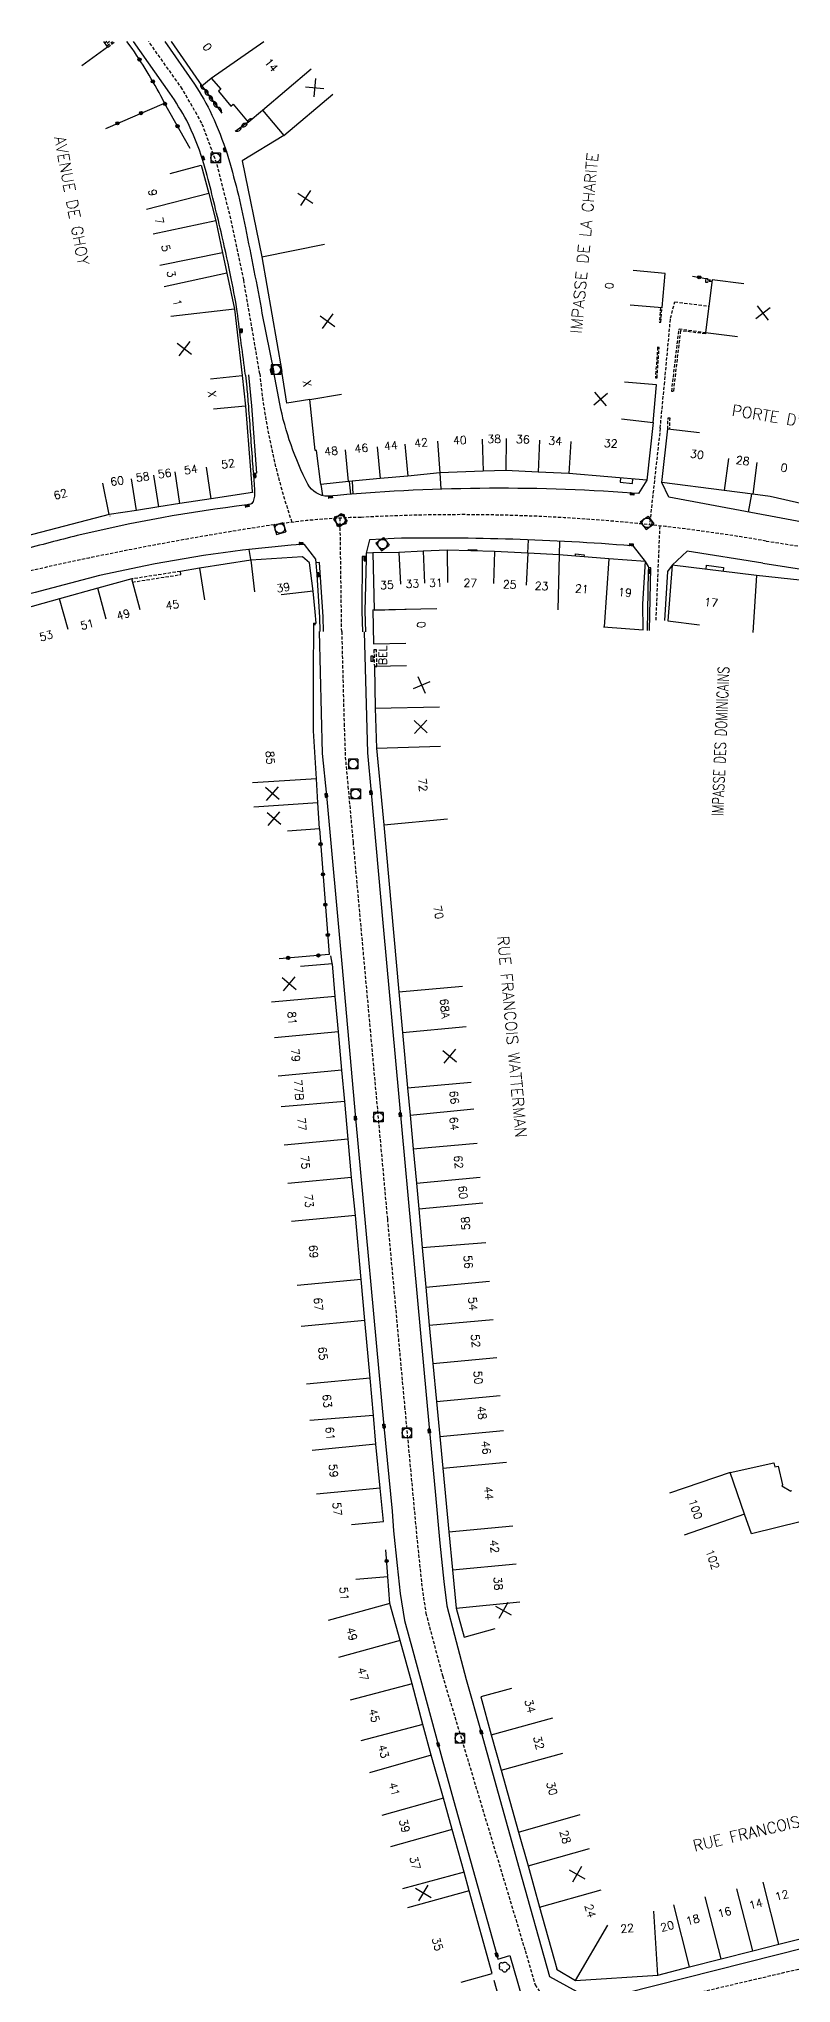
# Model space of a CAD drawing. Header units: millimetres. Extents: x 111000 to 112001, y 155000 to 156000.
# Drawn here: x 111657.4 to 111774.9, y 155696.7 to 156000.4 of the extents above; entities that cross this region are included whole.
import ezdxf
from ezdxf.enums import TextEntityAlignment as Align

# ---------------------------------------------------------------- set-up
doc = ezdxf.new("R2010")
doc.units = ezdxf.units.MM
doc.linetypes.add('DASHED', pattern=[0.75, 0.5, -0.25])
doc.layers.get('0').update_dxf_attribs({"linetype": 'CONTINUOUS'})
for name, color, linetype in [('W0001', 6, 'DASHED'), ('W0008', 7, 'CONTINUOUS'), ('W0100', 7, 'CONTINUOUS'), ('W0105', 7, 'CONTINUOUS'), ('W0112', 1, 'DASHED'), ('W0300', 7, 'CONTINUOUS'), ('W0310', 3, 'CONTINUOUS'), ('W0322', 7, 'CONTINUOUS'), ('W0334', 7, 'CONTINUOUS'), ('W0400', 7, 'CONTINUOUS'), ('W0420', 7, 'CONTINUOUS'), ('W0984', 7, 'CONTINUOUS'), ('W0989', 7, 'CONTINUOUS'), ('W0991', 7, 'CONTINUOUS'), ('W1102', 7, 'CONTINUOUS')]:
    doc.layers.add(name, color=color, linetype=linetype)
doc.styles.get("Standard").update_dxf_attribs({"font": 'romans.shx', "width": 0.85})

# ---------------------------------------------------------------- blocks, each defined once
blk = doc.blocks.new('t991o')
at = {"color": 0, "linetype": 'Continuous'}
for p, q in [((-1, 1), (1, -1)), ((-1, -1), (1, 1))]:
    blk.add_line(p, q, dxfattribs=at)
blk = doc.blocks.new('t322o')
at = {"color": 0, "linetype": 'Continuous'}
for radius in [0.25, 0.15]:
    blk.add_circle((0, 0), radius, dxfattribs=at)
blk = doc.blocks.new('T400')
for p, q in [((-0.15, 0.3), (0.15, 0.3)), ((-0.15, -0.25), (-0.15, 0.3)), ((-0.15, 0.15), (0.15, 0.15)), ((-0.15, 0), (0.15, 0)), ((0.15, 0.3), (0.15, -0.25)), ((-0.15, -0.15), (0.15, -0.15)), ((-0.15, -0.25), (-0.15, -0.3)), ((-0.15, -0.3), (0.15, -0.3)), ((0.15, -0.3), (0.15, -0.25))]:
    blk.add_line(p, q)
blk = doc.blocks.new('T420')
for p, q in [((0.75, 0.75), (-0.75, 0.75)), ((-0.75, 0.75), (-0.75, -0.75)), ((0.75, 0.75), (0.75, -0.75)), ((0.75, -0.75), (-0.75, -0.75))]:
    blk.add_line(p, q)
blk.add_ellipse((0, 0), major_axis=(-0.53, 0.53), ratio=1, start_param=3.926991, end_param=10.210176)
blk = doc.blocks.new('t310o')
at = {"color": 0, "linetype": 'Continuous'}
for centre, start, end in [((-0.5, 0.38), 216.8699, 323.1304), ((0.5, -0.37), 36.8699, 143.1303)]:
    blk.add_arc(centre, 0.625, start, end, dxfattribs=at)
blk = doc.blocks.new('T300')
for p, q in [((-0.8, 0.51), (-0.86, 0.34)), ((-0.86, 0.34), (-0.86, 0.17)), ((-0.86, 0.17), (-0.74, 0.06)), ((-0.69, 0.63), (-0.8, 0.51)), ((-0.8, -0.06), (-0.74, 0.06)), ((-0.74, 0.06), (-0.69, 0.11)), ((-0.57, 0.69), (-0.69, 0.63)), ((-0.46, 0.69), (-0.57, 0.69)), ((-0.29, 0.63), (-0.46, 0.69)), ((-0.29, 0.63), (-0.17, 0.74)), ((-0.23, 0.57), (-0.29, 0.63)), ((-0.17, 0.74), (-0.06, 0.8)), ((-0.06, 0.8), (0.06, 0.8)), ((0.06, 0.8), (0.23, 0.74)), ((0.23, 0.74), (0.34, 0.63)), ((0.34, 0.63), (0.4, 0.51)), ((0.46, 0.46), (0.34, 0.46)), ((0.4, 0.51), (0.4, 0.46)), ((0.57, 0.4), (0.46, 0.46)), ((0.57, 0.4), (0.69, 0.29)), ((0.69, 0.29), (0.74, 0.17)), ((0.74, 0.06), (0.69, -0.17)), ((0.74, 0.17), (0.74, 0.06)), ((-0.8, -0.17), (-0.8, -0.06)), ((-0.8, -0.23), (-0.8, -0.17)), ((-0.74, -0.34), (-0.8, -0.23)), ((-0.69, -0.4), (-0.74, -0.34)), ((-0.51, -0.46), (-0.69, -0.4)), ((-0.4, -0.46), (-0.51, -0.46)), ((-0.4, -0.46), (-0.34, -0.46)), ((-0.34, -0.46), (-0.34, -0.4)), ((-0.34, -0.51), (-0.34, -0.46)), ((-0.29, -0.63), (-0.34, -0.51)), ((-0.17, -0.74), (-0.29, -0.63)), ((-0.06, -0.8), (-0.17, -0.74)), ((0.06, -0.8), (-0.06, -0.8)), ((0.17, -0.74), (0.06, -0.8)), ((0.23, -0.69), (0.17, -0.74)), ((0.29, -0.46), (0.23, -0.46)), ((0.29, -0.63), (0.23, -0.69)), ((0.46, -0.4), (0.29, -0.46)), ((0.34, -0.51), (0.29, -0.63)), ((0.34, -0.51), (0.34, -0.46)), ((0.57, -0.34), (0.46, -0.4)), ((0.63, -0.29), (0.57, -0.34)), ((0.69, -0.17), (0.63, -0.29))]:
    blk.add_line(p, q)

msp = doc.modelspace()

# ---------------------------------------------------------------- linework, layer by layer
at = {"layer": 'W0001'}
for points in [[(111691.89, 155948.12), (111690.75, 155954.89), (111689.38, 155962.78), (111687.38, 155972.32), (111685.18, 155981), (111682.84, 155987.27), (111679.8, 155992.61), (111674.56, 156000)], [(111754.43, 155939.62), (111755.08, 155946.43), (111756.04, 155956.79), (111756.7, 155959.35), (111762.03, 155958.68)], [(111754.43, 155939.62), (111752.76, 155924.54)], [(111704.69, 155907.84), (111704.44, 155925.58)], [(111753.79, 155909.62), (111754.4, 155924.36)], [(111770.97, 155921.99), (111794.14, 155918.4), (111823.64, 155912.58), (111863.32, 155897.65), (111856.26, 155841.54), (111850.29, 155805.76), (111850.3, 155791.82), (111845.07, 155756.35), (111833.19, 155726.08)], [(111704.69, 155907.84), (111705.06, 155893.49), (111705.24, 155888.25), (111705.67, 155883.65), (111706.46, 155874.99), (111709.12, 155845.71), (111711.82, 155816.07), (111714.51, 155786.8), (111716.46, 155765.9), (111717.15, 155759.22), (111717.82, 155754.54), (111720.42, 155744.76), (111733.34, 155701.8), (111734.89, 155696.46), (111736.95, 155693.26), (111740.19, 155691.47), (111744.23, 155691.37), (111748.56, 155692.48), (111801.69, 155704.94)]]:
    msp.add_lwpolyline(points, dxfattribs=at)
for points in [[(111691.89, 155948.12, 0.057499), (111696.91, 155924.92, 0.057499)], [(111770.97, 155921.99, 0.056734), (111707.71, 155925.69, 0.032498), (111694.13, 155924.53, 0.036928), (111617.83, 155907.15), (111599.46, 155902.23)]]:
    msp.add_lwpolyline(points, format="xyb", dxfattribs=at)
at = {"layer": 'W0008'}
for points in [[(111689.67, 155947.89, -0.000784), (111689.85, 155946.04, -0.005645), (111690.11, 155943.06, -0.00035), (111690.77, 155934.02, 0.00217), (111690.89, 155932.56, 0.000045), (111690.9, 155932.45, -0.000022), (111690.92, 155932.21, -0.002719), (111690.98, 155931.39, -0.00141), (111691.09, 155929.81, -0.105649), (111690.85, 155928.18, -0.255011), (111690.3, 155927.71, -0.00422), (111690.11, 155927.67, -0.004131), (111689.91, 155927.63, 0.027684), (111663.38, 155922.85, 0.000521), (111659.16, 155921.76, -0.000492), (111654.7, 155920.6, -0.000014), (111644.5, 155917.97, 0.000006), (111619.12, 155911.43, 0.000111)], [(111752.34, 155931.49), (111751.03, 155929.43), (111750.03, 155929.49, 0.041287), (111702.53, 155928.98, -0.262259), (111699.39, 155930.85, -0.067443), (111695.01, 155943.43), (111694.1, 155948.35)], [(111701.35, 155907.85), (111701.29, 155910.12), (111700.85, 155916.7), (111700.71, 155918.56), (111700.67, 155919.17), (111698.9, 155921.47), (111698.35, 155921.44, 0.030648), (111674.06, 155918.12), (111666.87, 155916.6), (111656.83, 155913.95, 0.010663), (111616.54, 155902.87), (111609.75, 155900.95, 0.068418), (111605.1, 155898.93, 0.090618), (111604.3, 155898.22, 0.060028), (111601.89, 155894.24, -0.086444), (111597.84, 155888.23, 0.168894), (111591.74, 155873.38, -0.048395), (111590.73, 155859.95), (111590.64, 155859.2), (111590.36, 155859.24), (111587.48, 155839.45)], [(111752.44, 155908.03), (111752.62, 155917.22), (111752.63, 155917.8), (111752.62, 155918), (111752.12, 155918.79), (111750.25, 155921.21), (111749.89, 155921.24, 0.024056), (111712.89, 155922.4), (111709.04, 155922.16), (111708.51, 155920.1), (111708.51, 155919.55), (111708.5, 155919.19), (111708.31, 155911.02), (111708.39, 155907.83)]]:
    msp.add_lwpolyline(points, format="xyb", dxfattribs=at)
at = {"layer": 'W0008', "flags": 128}
for points in [[(111689.67, 155947.89), (111689.67, 155947.89, -0.002294), (111688.38, 155957.83, 0.0132), (111687.28, 155963.76, 0.0063), (111685.85, 155970.3, 0.0053), (111683.54, 155979.65), (111683.01, 155981.43, 0.0354), (111680.48, 155987.67, 0.0263), (111677.86, 155991.94), (111677.86, 155991.94), (111672.15, 156000)], [(111677.07, 156000), (111681.68, 155993.36, -0.0424), (111684.43, 155988.5, -0.0311), (111686.78, 155982.47, -0.0274), (111689.65, 155970.91, -0.006), (111692.24, 155957.58), (111694.1, 155948.35)]]:
    msp.add_lwpolyline(points, format="xyb", dxfattribs=at)
at = {"layer": 'W0008'}
for points in [[(111780.57, 155924.21), (111755.75, 155928.85), (111754.68, 155931.13)], [(111770.44, 155918.54), (111758.65, 155920.39), (111756.32, 155918.22), (111755.58, 155917.25), (111755.1, 155909.59)], [(111770.44, 155918.54), (111794, 155914.87)], [(111701.17, 155907.86), (111701.66, 155888.8), (111702.29, 155882.25), (111704.7, 155855.97), (111706.84, 155831.84), (111706.84, 155831.84), (111711.28, 155783.73), (111712.57, 155770.43), (111712.78, 155767.36), (111713.35, 155761.98), (111713.8, 155757.61), (111714.51, 155753.36), (111715.81, 155748.63), (111719.76, 155734), (111722.17, 155725.31), (111728.89, 155701.14), (111729.07, 155700.46), (111730.96, 155701.05), (111734.11, 155690.05)], [(111708.22, 155907.83), (111708.7, 155888.9), (111709.28, 155882.68), (111711.16, 155861.78), (111718.38, 155782.96), (111719.26, 155773.51), (111720.01, 155765.47), (111720.65, 155759.45), (111721.13, 155755.64), (111722.28, 155751.06), (111724.15, 155744.13), (111726.49, 155735.93), (111732.38, 155714.63), (111737.13, 155697.77), (111740.81, 155695.73), (111744.14, 155693.94), (111800.75, 155708.3)]]:
    msp.add_lwpolyline(points, dxfattribs=at)
at = {"layer": 'W0100'}
for p, q in [((111709.53, 155903.17), (111709.24, 155903.15)), ((111709.53, 155903.99), (111709.53, 155903.17))]:
    msp.add_line(p, q, dxfattribs=at)
at = {"layer": 'W0100', "flags": 128}
for points in [[(111664.09, 155996.25), (111668.13, 155999.2), (111667.55, 156000)], [(111678.07, 156000), (111678.07, 156000), (111682.83, 155993.1), (111682.83, 155993.1), (111684.29, 155994.31), (111685.81, 155992.57), (111685.43, 155992.25), (111687.38, 155989.91), (111687.76, 155990.23), (111690.1, 155987.42), (111692.32, 155989.27), (111695.67, 155985.33), (111689.16, 155981.38), (111692.21, 155966.36), (111695.33, 155948.47)], [(111677.92, 155979.4), (111682.75, 155980.68), (111683.92, 155976.27), (111685.01, 155972.01), (111686.07, 155967.03), (111686.74, 155963.82), (111687.94, 155958.22), (111687.94, 155958.22), (111689.17, 155947.83)], [(111749.73, 155958.89), (111754.71, 155958.45), (111755.19, 155963.78), (111755.19, 155963.78), (111750.2, 155964.23)], [(111767.51, 155962.15), (111762.54, 155962.77), (111761.52, 155954.58), (111761.52, 155954.58), (111766.48, 155953.96)], [(111753.34, 155940.52), (111753.85, 155946.39), (111753.85, 155946.39), (111748.86, 155946.82)], [(111783.47, 155915.07), (111769.47, 155916.62)], [(111776.5, 155768.83), (111768.66, 155766.91), (111767.6, 155769.97), (111765.35, 155776.51), (111772.18, 155778.02), (111772.32, 155777.35), (111772.83, 155777.47), (111773.5, 155774.54), (111773.43, 155774.41), (111774.85, 155773.55), (111774.93, 155773.66)]]:
    msp.add_lwpolyline(points, dxfattribs=at)
at = {"layer": 'W0100'}
for points in [[(111684.2, 155947.32), (111689.17, 155947.83), (111689.67, 155943.03), (111690.69, 155929.75), (111690.73, 155929.74), (111690.76, 155929.56), (111684.32, 155928.59), (111679.43, 155927.84), (111676.14, 155927.35), (111672.64, 155926.78), (111668.39, 155926.12), (111655.4, 155922.74)], [(111748.37, 155941.07), (111753.34, 155940.52), (111752.34, 155931.49), (111740.16, 155932.54), (111735.37, 155932.75), (111730.32, 155932.99), (111726.79, 155932.9), (111719.99, 155932.62), (111715, 155932.12), (111710.67, 155931.74), (111705.76, 155931.28), (111701.45, 155930.82), (111700.73, 155936.13), (111700.54, 155936.13), (111699.71, 155944.12), (111696.13, 155943.54), (111695.33, 155948.47)], [(111781.33, 155926.55), (111776.84, 155927.77), (111771.58, 155928.94), (111768.88, 155929.29), (111764.44, 155929.9), (111754.68, 155931.13), (111755.6, 155939.49), (111760.57, 155938.94)], [(111745.58, 155908.59), (111751.79, 155908.1), (111751.73, 155912.19), (111752.12, 155918.79), (111746.42, 155919.19), (111738.66, 155919.83), (111733.76, 155920.08), (111728.56, 155920.34), (111721.16, 155920.54), (111717.39, 155920.39), (111713.63, 155920.22), (111709.53, 155920.12), (111709.75, 155911.22)], [(111700.52, 155908.85), (111700.52, 155909.16), (111700.69, 155909.16), (111700.56, 155910.93), (111700.23, 155914.14), (111699.64, 155918.59), (111698.55, 155919.51), (111690.52, 155919.01), (111682.48, 155917.77), (111683.24, 155912.82)], [(111769.47, 155916.62), (111756.32, 155918.22), (111755.63, 155909.54), (111760.58, 155908.9)], [(111673.24, 155911.24), (111671.92, 155916.06), (111666.61, 155914.61), (111660.63, 155912.97), (111653.77, 155911.05), (111642.9, 155908.05), (111637.91, 155906.63), (111633.97, 155905.6), (111628.97, 155904.25), (111624.13, 155902.88), (111619.23, 155901.53), (111613.31, 155899.84), (111607.28, 155898.22), (111608.49, 155873.71), (111613.48, 155873.96)], [(111709.54, 155911.22), (111709.68, 155905.92), (111714.68, 155906.05)], [(111696.25, 155876.74), (111701.24, 155877.07), (111700.97, 155881.1), (111700.74, 155884.83), (111700.28, 155892.33), (111700.26, 155900.94), (111700.33, 155909.14), (111700.5, 155909.2)], [(111709.53, 155903.99), (111709.25, 155903.98), (111709.24, 155903.15)], [(111714.8, 155902.48), (111709.8, 155902.38), (111709.94, 155895.88), (111710.14, 155889.63), (111711.25, 155877.68), (111713.6, 155851.56), (111714.19, 155845.22), (111714.97, 155836.57), (111715.39, 155832.3), (111715.86, 155827.03), (111716.38, 155821.66), (111716.76, 155817.65), (111717.25, 155811.62), (111717.82, 155805.44), (111718.36, 155799.49), (111718.94, 155793.5), (111719.5, 155787.57), (111720.01, 155782.11), (111720.49, 155777.15), (111721.43, 155767.2), (111721.98, 155761.3), (111722.56, 155755.32), (111723.82, 155750.79), (111728.63, 155752.13)], [(111706.23, 155768.35), (111711.2, 155768.82), (111710.72, 155774.03), (111710.03, 155780.91), (111709.67, 155785.4), (111709.14, 155791.2), (111708.3, 155800.24), (111707.71, 155806.62), (111706.82, 155816.61), (111706.24, 155822.59), (111705.69, 155828.56), (111705.18, 155834.45), (111704.73, 155839.33), (111704.17, 155845.3), (111703.68, 155850.85), (111703.24, 155855.97), (111698.26, 155855.55)], [(111723.36, 155696.9), (111728.18, 155698.23), (111724.61, 155711.15), (111723.83, 155714.05), (111721.93, 155720.74), (111720.59, 155725.6), (111718.65, 155732.32), (111717.36, 155737.15), (111715.69, 155743.46), (111713.83, 155750.24), (111712.21, 155756.05), (111711.88, 155760.18), (111706.89, 155759.79)], [(111731.23, 155742.75), (111726.41, 155741.44), (111728.02, 155735.53), (111729.58, 155729.97), (111732.32, 155720.33), (111733.79, 155715.07), (111735.6, 155708.59), (111738.27, 155698.97), (111738.24, 155698.88), (111741.19, 155697.15), (111754.06, 155697.99), (111759.01, 155699.25), (111763.96, 155700.52), (111768.87, 155701.77), (111772.93, 155702.8), (111778.59, 155704.23)]]:
    msp.add_lwpolyline(points, dxfattribs=at)
at = {"layer": 'W0105'}
msp.add_line((111703.18, 155856.05), (111702.98, 155857.22), dxfattribs=at)
for points in [[(111748.24, 155931.84), (111748.19, 155931.17), (111750.09, 155930.99), (111750.15, 155931.68)], [(111724.48, 155920.45), (111724.49, 155920.65), (111725.8, 155920.61), (111725.79, 155920.41)], [(111741.19, 155919.62), (111741.22, 155919.97), (111742.54, 155919.84), (111742.51, 155919.51)], [(111761.58, 155917.59), (111761.65, 155918.2), (111764.33, 155917.88), (111764.26, 155917.27)]]:
    msp.add_lwpolyline(points, dxfattribs=at)
at = {"layer": 'W0112'}
for p, q in [((111709.71, 155904.99), (111709.79, 155902.38)), ((111709.79, 155902.38), (111710.2, 155902.39))]:
    msp.add_line(p, q, dxfattribs=at)
for points in [[(111668.02, 156000), (111667.71, 155999.77)], [(111668.45, 156000), (111667.86, 155999.57)], [(111668.01, 155999.36), (111668.88, 156000)], [(111668.13, 155999.2), (111668.16, 155999.16), (111669.31, 156000)], [(111762.51, 155962.52), (111761.8, 155962.54), (111761.81, 155962.36), (111761.56, 155962.35), (111761.54, 155963), (111761.79, 155963.01), (111761.79, 155962.79), (111762.54, 155962.77)], [(111754.46, 155958.47), (111754.29, 155956.19), (111754.54, 155956.18), (111754.71, 155958.45)], [(111761.52, 155954.58), (111761.49, 155954.34), (111757.59, 155954.85), (111756.47, 155945.35), (111756.22, 155945.37), (111757.37, 155955.13), (111761.52, 155954.58)], [(111755.6, 155939.49), (111755.66, 155941.25), (111755.91, 155941.24), (111755.85, 155939.46)], [(111672, 155915.57), (111679.59, 155916.76), (111679.51, 155917.25), (111671.92, 155916.06)], [(111710.2, 155902.39), (111710.11, 155905), (111709.71, 155904.99)]]:
    msp.add_lwpolyline(points, dxfattribs=at)
msp.add_lwpolyline([(111754.02, 155952.25), (111753.68, 155947.5), (111753.93, 155947.48), (111754.27, 155952.23)], close=True, dxfattribs=at)
at = {"layer": 'W0310'}
msp.add_line((111690.1, 155987.42), (111688.07, 155985.94), dxfattribs=at)
at = {"layer": 'W0310', "flags": 128}
msp.add_lwpolyline([(111682.83, 155993.1), (111685.97, 155988.82), (111685.97, 155988.82)], dxfattribs=at)
at = {"layer": 'W0322'}
for p, q in [((111667.84, 155986.45), (111677.02, 155990.41)), ((111711.88, 155760.29), (111711.58, 155764.42))]:
    msp.add_line(p, q, dxfattribs=at)
at = {"layer": 'W0322', "flags": 128}
msp.add_lwpolyline([(111681.02, 155983.29), (111677.02, 155990.41, 0.0345), (111671.97, 155998.9), (111671.13, 156000)], format="xyb", dxfattribs=at)
msp.add_lwpolyline([(111759.49, 155963.38), (111761.54, 155963), (111761.54, 155963)], dxfattribs=at)
at = {"layer": 'W0322'}
for points in [[(111701.2, 155877.02), (111702.74, 155857.4), (111694.91, 155856.75)], [(111728.46, 155697.18), (111732.35, 155683.27), (111726.3, 155681.72)]]:
    msp.add_lwpolyline(points, dxfattribs=at)
at = {"layer": 'W0334'}
for points in [[(111690.16, 155947.94), (111690.61, 155943.11), (111691.38, 155932.59), (111690.89, 155932.56)], [(111720, 155932.62), (111720.15, 155930.09)], [(111701.45, 155930.82), (111701.69, 155929.1)], [(111705.86, 155931.29), (111706.06, 155929.29)], [(111706.5, 155929.33), (111706.38, 155931.34)], [(111768.24, 155926.52), (111768.74, 155929.31)], [(111668.48, 155925.94), (111668.49, 155925.89)], [(111690.5, 155919.13), (111690.24, 155920.67)], [(111733.73, 155920.08), (111733.85, 155922.18)], [(111738.68, 155921.97), (111738.63, 155919.83)], [(111682.48, 155917.77), (111679.51, 155917.25)], [(111701.85, 155907.85), (111701.79, 155910.15), (111701.22, 155918.62), (111700.71, 155918.56)], [(111708.51, 155919.55), (111707.9, 155919.55), (111707.82, 155911.01), (111707.94, 155907.83)], [(111709.53, 155920.12), (111708.51, 155920.09)], [(111752.78, 155908.03), (111752.98, 155917.79), (111752.63, 155917.8)]]:
    msp.add_lwpolyline(points, dxfattribs=at)
at = {"layer": 'W1102'}
for p, q in [((111684.29, 155994.31), (111692.52, 156000)), ((111692.32, 155989.27), (111699.93, 155995.75)), ((111695.67, 155985.33), (111703.29, 155991.81)), ((111683.92, 155976.27), (111674.23, 155973.78)), ((111685.01, 155972.01), (111675.23, 155969.92)), ((111686.07, 155967.03), (111676.28, 155965.01)), ((111692.21, 155966.36), (111702.01, 155968.36)), ((111686.74, 155963.82), (111676.96, 155961.72)), ((111687.94, 155958.22), (111678.01, 155957.04)), ((111699.71, 155944.12), (111704.65, 155944.93)), ((111667.93, 155909.79), (111666.61, 155914.61)), ((111661.96, 155908.15), (111660.63, 155912.97)), ((111709.54, 155911.22), (111719.54, 155911.47)), ((111709.94, 155895.88), (111719.94, 155896.1)), ((111710.14, 155889.63), (111720.13, 155889.95)), ((111700.74, 155884.83), (111690.76, 155884.21)), ((111700.97, 155881.1), (111690.99, 155880.43)), ((111711.25, 155877.68), (111721.21, 155878.61)), ((111703.68, 155850.85), (111693.72, 155849.97)), ((111713.6, 155851.56), (111723.56, 155852.45)), ((111704.17, 155845.3), (111694.21, 155844.38)), ((111714.19, 155845.22), (111724.14, 155846.15)), ((111704.73, 155839.33), (111694.77, 155838.4)), ((111714.97, 155836.57), (111724.93, 155837.46)), ((111705.18, 155834.45), (111695.22, 155833.59)), ((111715.39, 155832.3), (111725.34, 155833.28)), ((111705.69, 155828.56), (111695.73, 155827.64)), ((111715.86, 155827.03), (111725.82, 155827.92)), ((111706.24, 155822.59), (111696.29, 155821.61)), ((111716.38, 155821.66), (111726.33, 155822.62)), ((111716.76, 155817.65), (111726.72, 155818.61)), ((111706.82, 155816.61), (111696.86, 155815.72)), ((111717.25, 155811.62), (111727.22, 155812.43)), ((111707.71, 155806.62), (111697.76, 155805.69)), ((111717.82, 155805.44), (111727.78, 155806.37)), ((111708.3, 155800.24), (111698.35, 155799.32)), ((111718.36, 155799.49), (111728.32, 155800.39)), ((111718.94, 155793.5), (111728.9, 155794.47)), ((111709.14, 155791.2), (111699.18, 155790.29)), ((111719.5, 155787.57), (111729.46, 155788.51)), ((111709.67, 155785.4), (111699.7, 155784.6)), ((111710.03, 155780.91), (111700.08, 155779.91)), ((111720.01, 155782.11), (111729.97, 155783.04)), ((111720.49, 155777.15), (111730.44, 155778.1)), ((111710.72, 155774.03), (111700.76, 155773.11)), ((111721.43, 155767.2), (111731.39, 155768.15)), ((111721.98, 155761.3), (111731.93, 155762.21)), ((111722.56, 155755.32), (111732.51, 155756.28)), ((111712.21, 155756.05), (111702.57, 155753.36)), ((111713.83, 155750.24), (111704.19, 155747.59)), ((111715.69, 155743.46), (111706.02, 155740.9)), ((111728.02, 155735.53), (111737.67, 155738.16)), ((111717.36, 155737.15), (111707.7, 155734.58)), ((111718.65, 155732.32), (111709.04, 155729.55)), ((111729.58, 155729.97), (111739.21, 155732.67)), ((111720.59, 155725.6), (111710.95, 155722.93)), ((111732.32, 155720.33), (111741.93, 155723.06)), ((111721.93, 155720.74), (111712.31, 155718.01)), ((111733.79, 155715.07), (111743.41, 155717.76)), ((111723.83, 155714.05), (111714.18, 155711.45)), ((111724.61, 155711.15), (111714.97, 155708.49)), ((111735.6, 155708.59), (111745.23, 155711.29)), ((111768.87, 155701.77), (111766.4, 155711.46)), ((111772.93, 155702.8), (111770.49, 155712.49)), ((111754.06, 155697.99), (111753.41, 155707.97)), ((111759.01, 155699.25), (111756.55, 155708.94)), ((111763.96, 155700.52), (111761.47, 155710.2)), ((111741.19, 155697.15), (111746.24, 155705.77))]:
    msp.add_line(p, q, dxfattribs=at)
at = {"layer": 'W1102', "flags": 128}
for points in [[(111689.67, 155943.03), (111684.69, 155942.58)], [(111705.76, 155931.28), (111705.29, 155936.26)], [(111710.21, 155936.72), (111710.67, 155931.74)], [(111714.53, 155937.1), (111715, 155932.12)], [(111719.64, 155937.61), (111719.99, 155932.62)], [(111726.63, 155937.89), (111726.79, 155932.9)], [(111730.38, 155937.99), (111730.32, 155932.99)], [(111735.6, 155937.75), (111735.37, 155932.75)], [(111740.48, 155937.53), (111740.16, 155932.54)], [(111679.43, 155927.84), (111678.69, 155932.78)], [(111684.32, 155928.59), (111683.57, 155933.54)], [(111765.09, 155934.86), (111764.44, 155929.9)], [(111769.54, 155934.25), (111768.88, 155929.29)], [(111668.39, 155926.12), (111667.37, 155931.02)], [(111672.64, 155926.78), (111671.85, 155931.72)], [(111676.14, 155927.35), (111675.37, 155932.29)], [(111713.63, 155920.22), (111713.85, 155915.23)], [(111717.39, 155920.39), (111717.6, 155915.39)], [(111721.16, 155920.54), (111721.19, 155915.53)], [(111728.56, 155920.34), (111728.37, 155915.34)], [(111690.52, 155919.01), (111691.06, 155914.03)], [(111733.76, 155920.08), (111733.5, 155915.08)], [(111738.66, 155919.83), (111738.43, 155911.23)], [(111746.42, 155919.19), (111745.67, 155908.59)], [(111700.23, 155914.14), (111695.26, 155913.56)], [(111769.47, 155916.62), (111768.88, 155907.71)], [(111709.75, 155911.21), (111714.75, 155911.33)]]:
    msp.add_lwpolyline(points, dxfattribs=at)
at = {"layer": 'W1102'}
for points in [[(111765.35, 155776.51), (111755.89, 155773.24)], [(111767.6, 155769.97), (111758.15, 155766.71)]]:
    msp.add_lwpolyline(points, dxfattribs=at)

# ---------------------------------------------------------------- block references
at = {"layer": 'W0300'}
msp.add_blockref('T300', (111730.13, 155699.22), dxfattribs=at)
at = {"layer": 'W0310'}
for p, rotation in [((111683.24, 155992.55), 306.1955230075446), ((111683.92, 155991.61), 306.1955230075446), ((111684.6, 155990.68), 306.1955230075446), ((111685.29, 155989.75), 306.1955230075446), ((111689, 155986.63), 216.1955230082832), ((111689.94, 155987.31), 216.1955230082832)]:
    msp.add_blockref('t310o', p, dxfattribs=dict(at, rotation=rotation))
at = {"layer": 'W0322'}
for p, rotation in [((111673.11, 155997.2), 123.1026186398844), ((111675.2, 155993.79), 119.9039486578849), ((111677.1, 155990.27), 119.3166717729813), ((111669.68, 155987.24), 23.34652154179734), ((111673.35, 155988.83), 23.34652154179734), ((111679.06, 155986.78), 119.3166717729813), ((111760.51, 155963.19), 278.3909789209911), ((111701.39, 155874.65), 274.4911774619792), ((111701.76, 155869.92), 274.4911774619792), ((111702.13, 155865.18), 274.4911774619792), ((111702.51, 155860.45), 274.4911774619792), ((111696.32, 155856.87), 184.7425261630054), ((111701.05, 155857.26), 184.7425261630054), ((111711.71, 155762.66), 94.18722010182441)]:
    msp.add_blockref('t322o', p, dxfattribs=dict(at, rotation=rotation))
at = {"layer": 'W0400'}
for p, rotation in [((111683.04, 155981.79), 196.1869024463038), ((111686.44, 155983.07), 199.8097470828909), ((111688.99, 155954.84), 2.787576607000899), ((111693.75, 155948.62), 187.5138226151902), ((111691.09, 155932.22), 4.677786273554689), ((111750.02, 155929.34), 266.6013726816697), ((111689.93, 155927.47), 281.4145965206967), ((111702.93, 155928.86), 273.7251913877598), ((111698.35, 155921.6), 272.8485125619578), ((111749.9, 155921.4), 265.7872334408268), ((111708.35, 155919.19), 357.7751104713598), ((111752.78, 155917.21), 178.8486422864989), ((111701, 155916.71), 183.7677912716492), ((111702.29, 155882.25), 5.439775530081015), ((111709.28, 155882.68), 185.3250854970238), ((111706.84, 155831.84), 4.489315562469502), ((111713.85, 155832.38), 185.2830065645633), ((111711.28, 155783.73), 5.268803175394492), ((111718.38, 155782.96), 185.237739543895), ((111726.49, 155735.93), 195.9321291632056), ((111719.76, 155734), 15.09812563721962), ((111728.89, 155701.14), 15.53023787029911)]:
    msp.add_blockref('T400', p, dxfattribs=dict(at, rotation=rotation))
at = {"layer": 'W0420'}
for p in [(111684.99, 155981.84), (111694.41, 155948.76), (111706.48, 155887.15), (111706.86, 155882.48), (111710.41, 155831.99), (111714.86, 155782.67), (111723.14, 155734.98)]:
    msp.add_blockref('T420', p, dxfattribs=at)
for p, rotation in [((111704.47, 155925.26), 126.6384792363697), ((111695.03, 155923.95), 105.6390542237478), ((111704.48, 155925.25), 105.6390542237478), ((111752.37, 155924.83), 126.6384792363697), ((111711.06, 155921.51), 126.6384792363697)]:
    msp.add_blockref('T420', p, dxfattribs=dict(at, rotation=rotation))
at = {"layer": 'W0991'}
for p, rotation in [((111700.47, 155992.81), 310.3975201242055), ((111699.01, 155975.56), 281.4876256404883), ((111702.46, 155956.35), 279.3019258460716), ((111770.47, 155957.62), 82.86903300210709), ((111680.12, 155952.03), 276.7747968916016), ((111745.13, 155944.18), 85.0820799661933), ((111717.19, 155899.49), 68.41093797673098), ((111717.03, 155892.98), 271.8097695171323), ((111693.87, 155882.53), 93.5571951074324), ((111694.12, 155878.62), 93.79593681156365), ((111696.49, 155852.82), 94.8354300470417), ((111721.55, 155841.52), 275.1359246560992), ((111729.93, 155754.93), 285.5435055924285), ((111741.43, 155713.72), 285.6681854843116), ((111717.46, 155710.78), 105.0221442980955)]:
    msp.add_blockref('t991o', p, dxfattribs=dict(at, rotation=rotation))

# ---------------------------------------------------------------- texts
at = {"layer": 'W0984'}
msp.add_text('BEL', height=1.25, rotation=89.5626, dxfattribs=at).set_placement((111711.12, 155904.13), align=Align.MIDDLE)
at = {"layer": 'W0989'}
for s, rotation, p in [('AVENUE DE GHOY', 280.5992, (111662.54, 155975.16)), ('IMPASSE DE LA CHARITE', 84.6564, (111742.58, 155968.53)), ("PORTE D'OGY", 351, (111773.31, 155941.22)), ('RUE FRANCOIS WATTERMAN', 275.1928, (111731.31, 155844.57)), ('RUE FRANCOIS WATTERMAN', 13.1971, (111774.99, 155721.75))]:
    msp.add_text(s, height=1.75, rotation=rotation, dxfattribs=at).set_placement(p, align=Align.MIDDLE)
at = {"layer": 'W0989', "width": 0.75}
msp.add_text('IMPASSE DES DOMINICAINS', height=1.75, rotation=87.6323, dxfattribs=at).set_placement((111763.85, 155890.7), align=Align.MIDDLE)
at = {"layer": 'W0991'}
for s, rotation, p in [('0', 304.6247, (111683.71, 155999.15)), ('14', 310.1285, (111693.69, 155996.35)), ('9', 282.6682, (111675.17, 155976.4)), ('7', 284.4158, (111676.23, 155972.02)), ('5', 282.0621, (111677.23, 155967.74)), ('3', 281.6679, (111678.08, 155963.71)), ('0', 84.9302, (111746.48, 155961.87)), ('1', 282.1405, (111679.03, 155959.23)), ('X', 275.9413, (111684.45, 155944.95)), ('X', 279.2778, (111699.3, 155946.59)), ('38', 1.4564, (111728.5, 155937.94)), ('36', 357.343, (111732.99, 155937.87)), ('48', 5.4269, (111703.03, 155936.04)), ('46', 5.4269, (111707.75, 155936.49)), ('44', 4.9363, (111712.37, 155936.91)), ('42', 5.7634, (111717.08, 155937.35)), ('40', 2.3089, (111723.13, 155937.75)), ('34', 357.4113, (111738.04, 155937.64)), ('32', 357.4113, (111746.71, 155937.24)), ('30', 352.2433, (111760.17, 155935.53)), ('58', 9.2568, (111673.61, 155932.01)), ('56', 8.4403, (111677.03, 155932.54)), ('54', 8.7624, (111681.13, 155933.16)), ('52', 8.7624, (111686.94, 155934.06)), ('28', 352.2433, (111767.32, 155934.55)), ('0', 349.2055, (111773.78, 155933.44)), ('62', 14.5883, (111660.76, 155929.3)), ('60', 8.8801, (111669.61, 155931.37)), ('39', 8.7707, (111695.56, 155914.73)), ('35', 2.5637, (111711.75, 155915.13)), ('33', 2.5637, (111715.72, 155915.31)), ('31', 2.2205, (111719.39, 155915.46)), ('27', 358.4969, (111724.78, 155915.44)), ('25', 357.0944, (111730.93, 155915.21)), ('23', 357.1204, (111735.91, 155914.96)), ('21', 355.2608, (111742.19, 155914.52)), ('19', 355.2608, (111748.94, 155913.96)), ('49', 15.2966, (111670.58, 155910.51)), ('45', 8.9945, (111678.24, 155912.03)), ('17', 353.6942, (111762.38, 155912.4)), ('51', 15.3919, (111664.94, 155908.97)), ('0', 275.3372, (111717.11, 155908.92)), ('53', 15.5524, (111658.53, 155907.19)), ('85', 273.529, (111693.52, 155888.15)), ('72', 275.3372, (111717.35, 155883.9)), ('70', 280.7644, (111719.8, 155863.99)), ('81', 275.0723, (111696.95, 155847.46)), ('68A', 275.3351, (111720.8, 155848.98)), ('79', 275.3187, (111697.48, 155841.67)), ('77B', 275.3579, (111697.98, 155836.24)), ('66', 275.6692, (111722.27, 155835.08)), ('77', 274.9041, (111698.46, 155830.9)), ('64', 276.7796, (111722.25, 155831)), ('75', 275.256, (111698.99, 155824.93)), ('62', 275.5098, (111722.94, 155824.98)), ('60', 275.4872, (111723.63, 155820.25)), ('73', 275.5976, (111699.56, 155818.91)), ('58', 93.455, (111724.03, 155815.41)), ('69', 275.0896, (111700.3, 155810.99)), ('56', 275.2944, (111724.44, 155809.38)), ('67', 275.2941, (111701.04, 155802.78)), ('54', 275.1519, (111725.18, 155802.84)), ('65', 275.2705, (111701.75, 155795.08)), ('52', 275.5482, (111725.6, 155797.05)), ('50', 275.3853, (111726, 155791.32)), ('63', 275.2112, (111702.43, 155787.66)), ('48', 275.3517, (111726.6, 155785.82)), ('61', 274.6285, (111702.87, 155782.59)), ('46', 275.4536, (111727.25, 155780.37)), ('59', 275.7037, (111703.41, 155776.77)), ('57', 275.3205, (111703.99, 155770.78)), ('44', 275.4472, (111727.67, 155773.26)), ('100', 289, (111759.93, 155770.76)), ('42', 275.2301, (111728.55, 155764.94)), ('102', 289, (111762.62, 155762.92)), ('38', 275.5559, (111729.12, 155759.14)), ('51', 274.5128, (111705.06, 155757.57)), ('49', 285.6189, (111706.28, 155751.26)), ('47', 285.3609, (111708.01, 155745)), ('45', 284.8338, (111709.76, 155738.52)), ('34', 285.2372, (111734.11, 155739.98)), ('32', 285.6566, (111735.46, 155734.26)), ('43', 284.9542, (111711.24, 155732.93)), ('41', 286.065, (111712.9, 155727.02)), ('30', 285.8516, (111737.52, 155727.13)), ('39', 285.4555, (111714.51, 155721.3)), ('28', 285.6194, (111739.62, 155719.55)), ('37', 285.862, (111716.15, 155715.48)), ('12', 14.1991, (111773.43, 155710.45)), ('24', 285.6194, (111743.51, 155708)), ('16', 14.3171, (111764.46, 155707.8)), ('14', 14.1788, (111769.36, 155709.09)), ('22', 5.2844, (111749.26, 155705.28)), ('20', 14.2629, (111755.52, 155705.61)), ('18', 14.3948, (111759.51, 155706.63)), ('35', 285.4382, (111719.65, 155702.83))]:
    msp.add_text(s, height=1.25, rotation=rotation, dxfattribs=at).set_placement(p, align=Align.MIDDLE)

doc.saveas('drawing.dxf')
